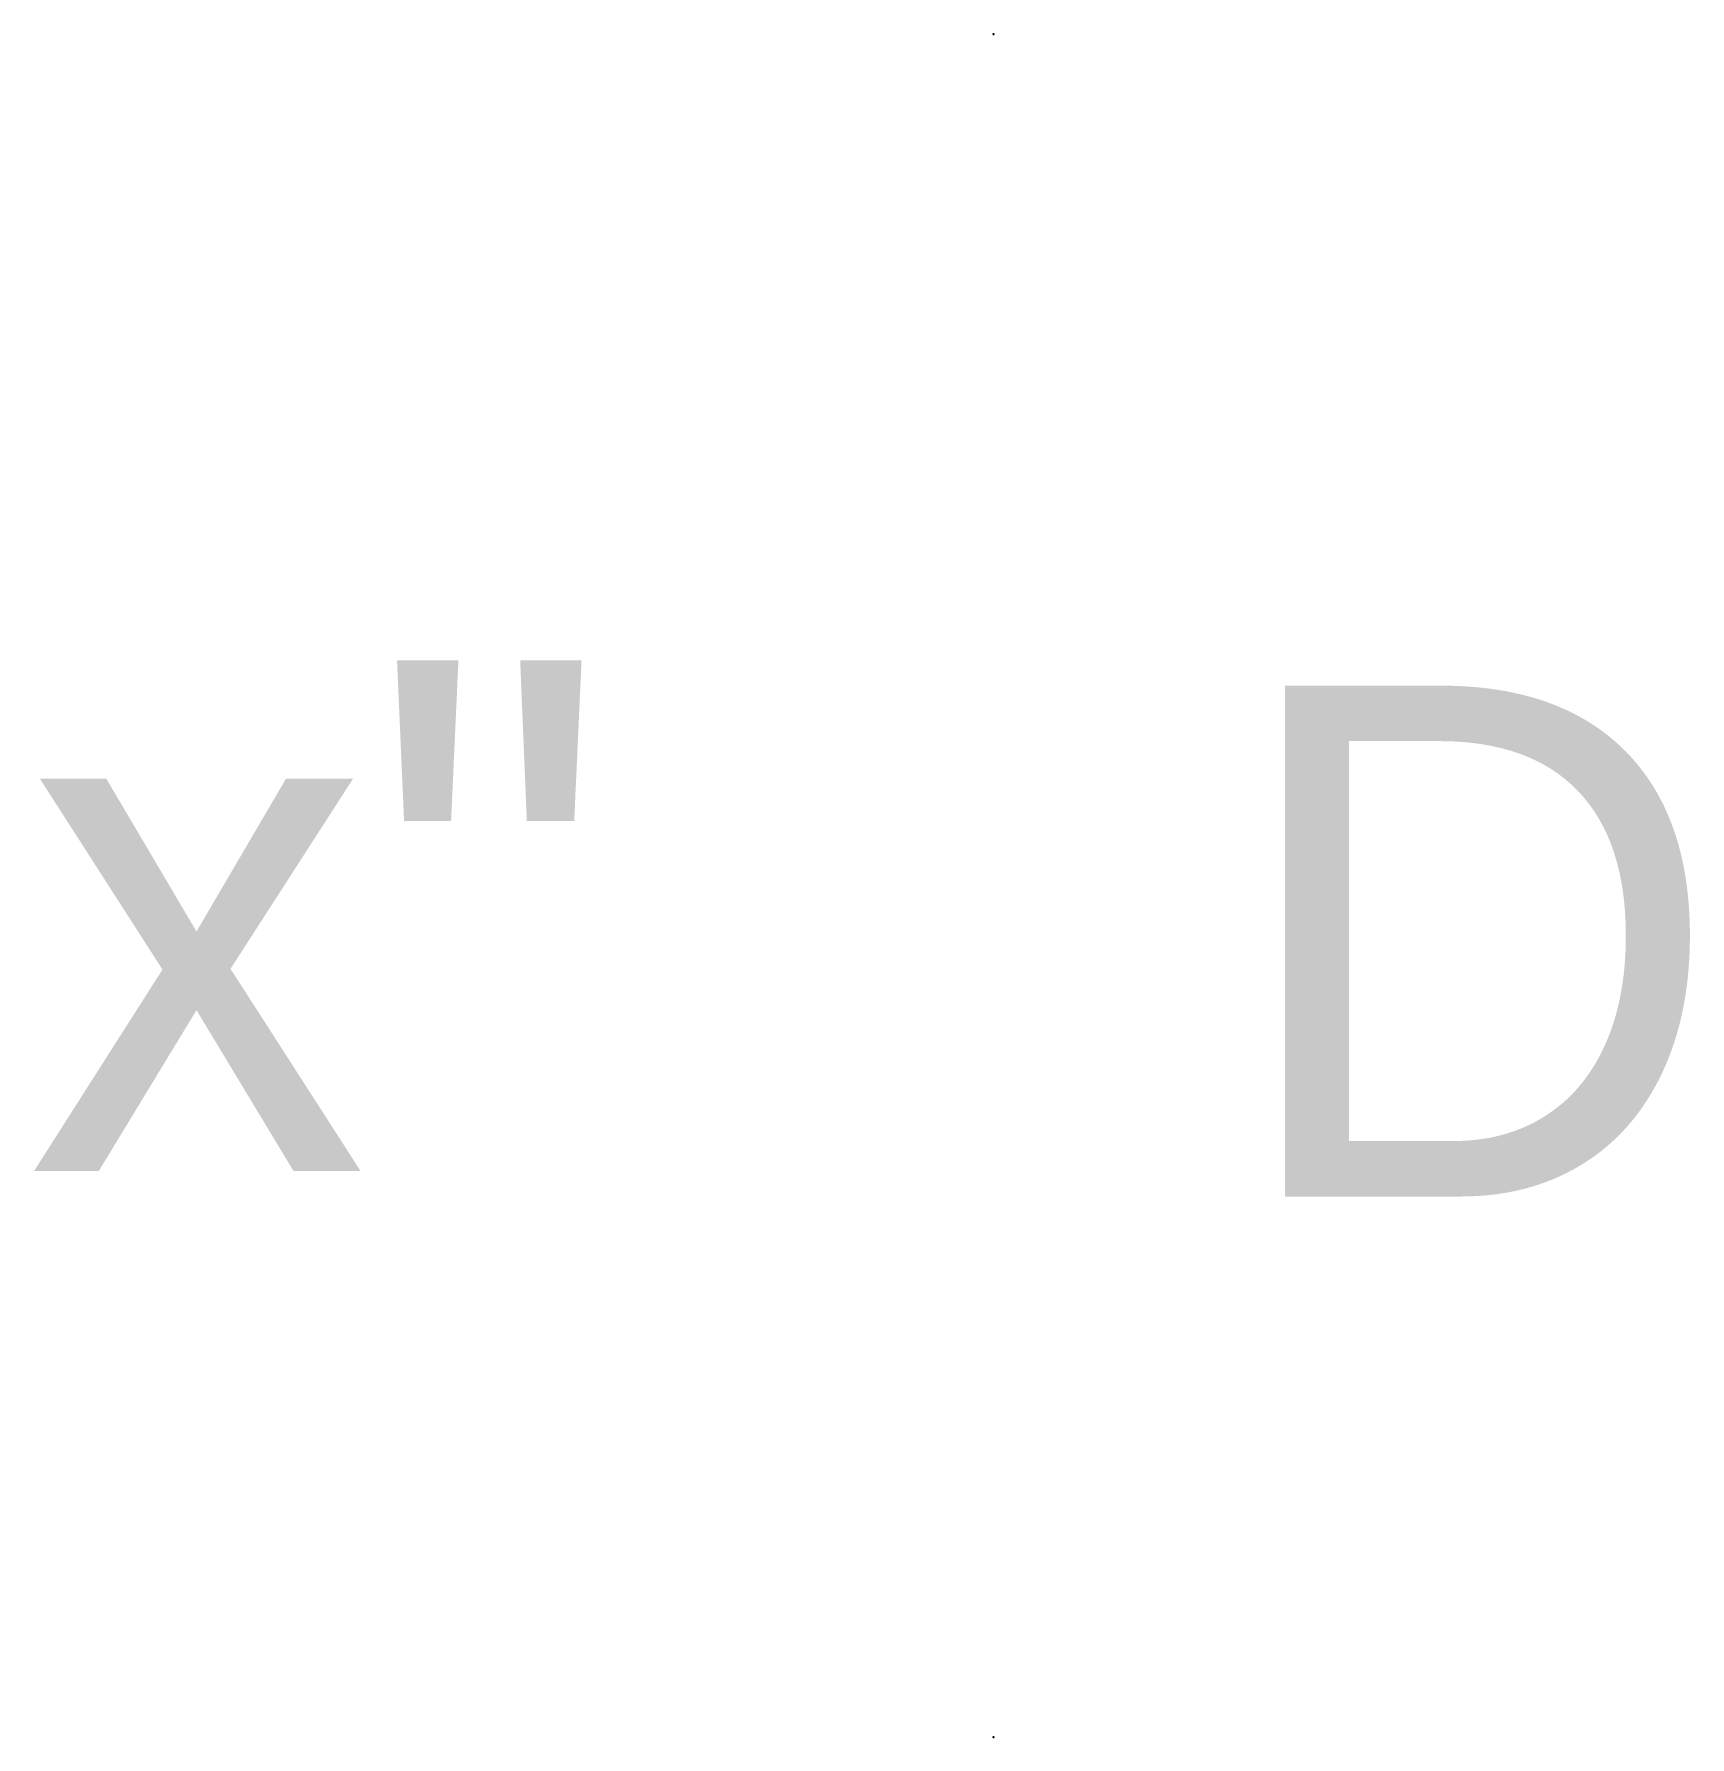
# Model space of a CAD drawing. Header units: metres. Extents: x -0.0006 to 0.0091, y 0.0015 to 0.0115.
import ezdxf

# ---------------------------------------------------------------- set-up
doc = ezdxf.new("R2010")
doc.units = ezdxf.units.M
doc.header["$PDSIZE"] = 5
doc.layers.get('0').update_dxf_attribs({"linetype": 'CONTINUOUS'})
doc.layers.add('Level 5', color=9, linetype='CONTINUOUS', lineweight=0, true_color=0xc8c8c8)
doc.styles.add('Styledgn000', font='Styledgn000')

msp = doc.modelspace()

# ---------------------------------------------------------------- linework, layer by layer
for p in [(0.005, 0.011504), (0.005, 0.001504)]:
    msp.add_point(p)

# ---------------------------------------------------------------- texts
at = {"layer": 'Level 5', "color": 9, "linetype": 'CONTINUOUS', "lineweight": 13, "true_color": 0xc8c8c8, "char_height": 0.003, "attachment_point": 3, "line_spacing_factor": 0.8, "style": 'Styledgn000'}
for s, insert, width in [('x"', (0.002753, 0.007827), 0.0035), ('D', (0.009281, 0.007678), 0.00166667)]:
    msp.add_mtext(s, dxfattribs=dict(at, insert=insert, width=width))

doc.saveas('drawing.dxf')
